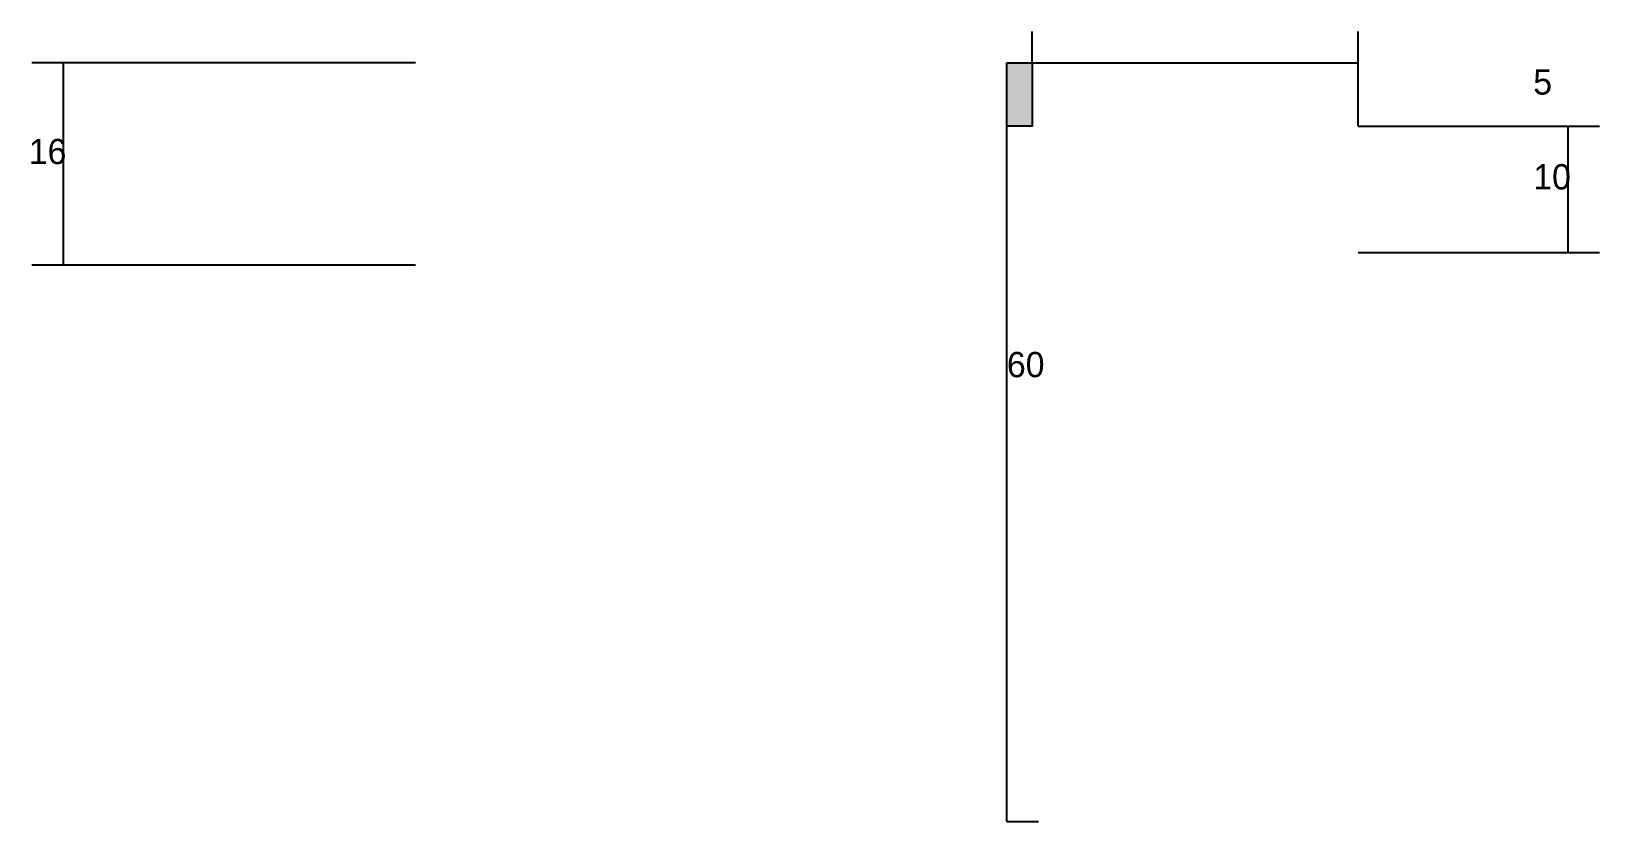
# Model space of a CAD drawing. Header units: metres. Extents: x -10042 to -7628, y 14267 to 15562.
# Drawn here: x -8212.6 to -7964.4, y 14266.9 to 14391.9 of the extents above; entities that cross this region are included whole.
import ezdxf

# ---------------------------------------------------------------- set-up
doc = ezdxf.new("R2010")
doc.units = ezdxf.units.M
for name, color, linetype in [('COTA', 4, 'Continuous'), ('Cota Seção (2x)', 4, 'Continuous'), ('Hachura', 253, 'Continuous'), ('Painéis', 200, 'Continuous')]:
    doc.layers.add(name, color=color, linetype=linetype)

msp = doc.modelspace()

# ---------------------------------------------------------------- hatches: boundary and pattern name
at = {"layer": 'Hachura'}
h = msp.add_hatch(color=8, dxfattribs=at)
h.dxf.hatch_style = 1
h.paths.add_polyline_path([(-8058.2, 14386.9), (-8054.2, 14386.9), (-8054.2, 14386.9), (-8054.2, 14376.9), (-8054.2, 14376.9), (-8058.2, 14376.9), (-8058.2, 14376.9), (-8058.2, 14386.9)])

# ---------------------------------------------------------------- linework, layer by layer
at = {"layer": 'COTA'}
for p, q in [((-8054.2, 14386.9), (-8054.2, 14391.9)), ((-8002.6, 14376.9), (-8002.6, 14391.9)), ((-8151.8, 14386.9), (-8212.5, 14386.9)), ((-8207.5, 14354.9), (-8207.5, 14386.9)), ((-8054.2, 14386.9), (-8002.6, 14386.9)), ((-8002.6, 14376.9), (-7964.4, 14376.9)), ((-7969.4, 14356.9), (-7969.4, 14376.9)), ((-8002.6, 14356.9), (-7964.4, 14356.9)), ((-8151.8, 14354.9), (-8212.5, 14354.9))]:
    msp.add_line(p, q, dxfattribs=at)
at = {"layer": 'Cota Seção (2x)'}
for p, q in [((-8058.2, 14266.9), (-8058.2, 14386.9)), ((-8058.2, 14386.9), (-8053.2, 14386.9)), ((-8058.2, 14266.9), (-8053.2, 14266.9))]:
    msp.add_line(p, q, dxfattribs=at)
at = {"layer": 'Painéis'}
msp.add_lwpolyline([(-8058.2, 14386.9), (-8054.2, 14386.9), (-8054.2, 14376.9), (-8058.2, 14376.9)], close=True, dxfattribs=at)

# ---------------------------------------------------------------- texts
at = {"layer": 'COTA'}
for s, p in [('5', (-7974.9, 14381.9)), ('16', (-8213, 14370.9)), ('10', (-7974.9, 14366.9))]:
    msp.add_text(s, height=4, dxfattribs=at).set_placement(p)
at = {"layer": 'Cota Seção (2x)'}
msp.add_text('60', height=4, dxfattribs=at).set_placement((-8058.2, 14337.2))

doc.saveas('drawing.dxf')
